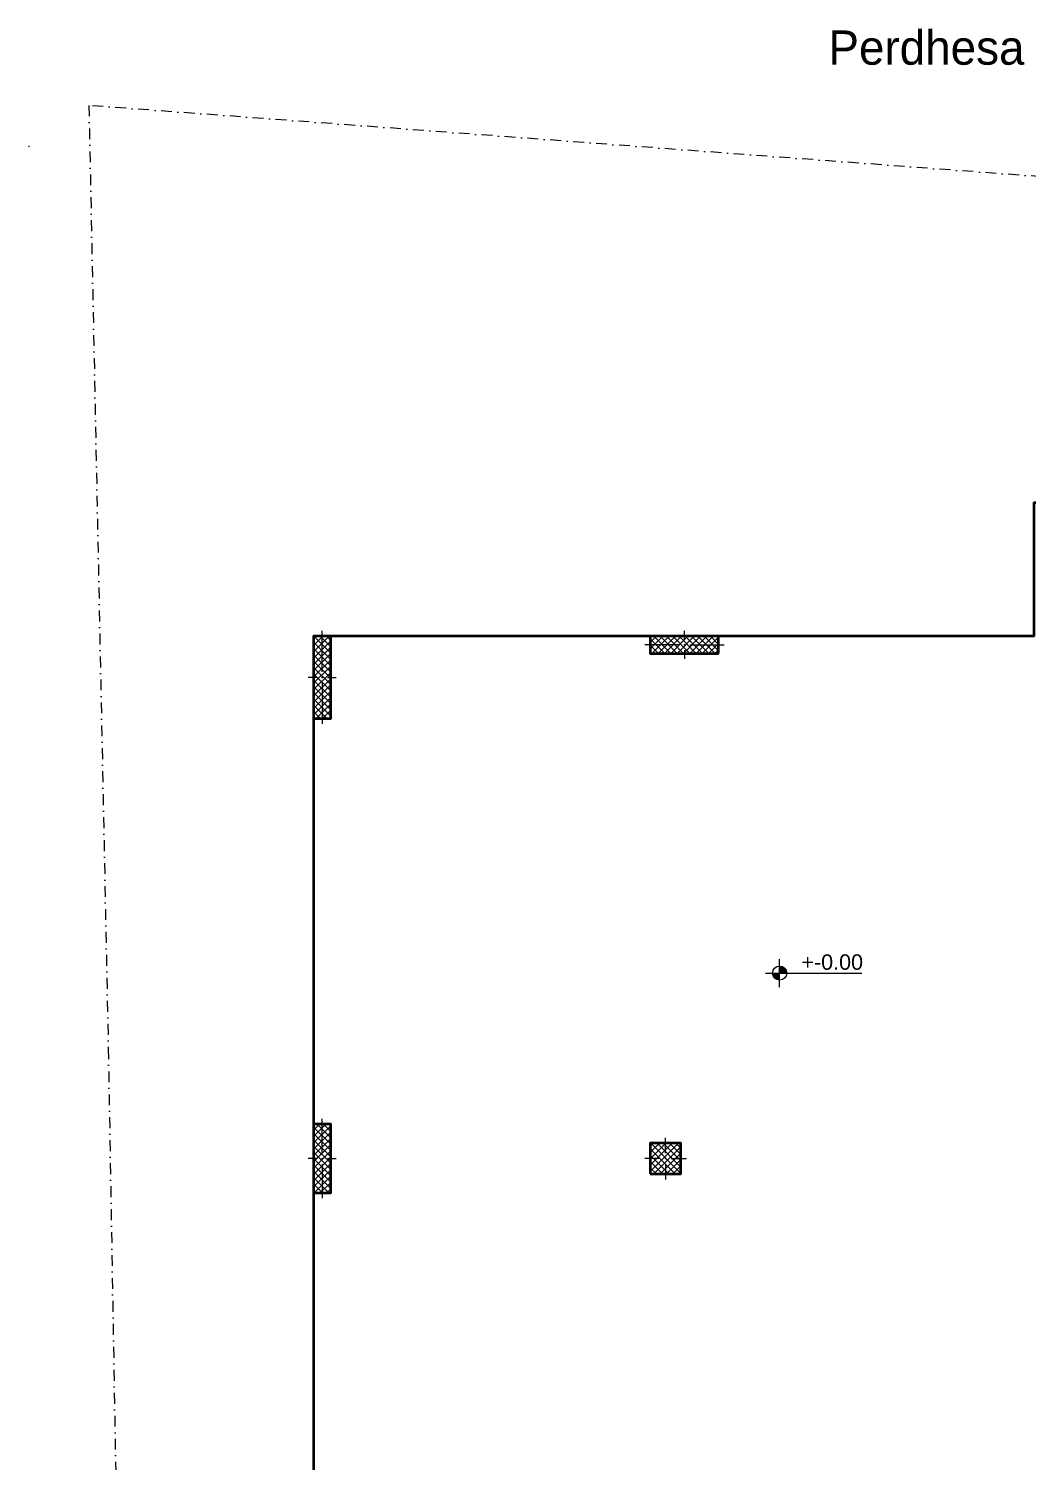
# Model space of a CAD drawing. Header units: millimetres. Extents: x -1862870 to -1833070, y -2748569 to -2679967.
# Drawn here: x -1862870 to -1848303, y -2700869 to -2679967 of the extents above; entities that cross this region are included whole.
import ezdxf

# ---------------------------------------------------------------- set-up
doc = ezdxf.new("R2010")
doc.units = ezdxf.units.MM
doc.header["$MEASUREMENT"] = 0
doc.linetypes.add('Dot & Dashed', pattern=[335.138881, 158.75, -88.194444, 0, -88.194437])
for name, color, linetype, lineweight in [('01. Tabela e dimensionimit_Pen_No__6', 5, 'Continuous', 35), ('0_Pen_No__20', 1, 'Continuous', 0), ('2D Drafting - General_Pen_No__101', 252, 'Continuous', 13), ('A - Muret_Pen_No__6', 5, 'Continuous', 35), ('A - Shtyllat_Pen_No__101', 252, 'Continuous', 13), ('A - Shtyllat_Pen_No__22', 8, 'Continuous', 35)]:
    doc.layers.add(name, color=color, linetype=linetype, lineweight=lineweight)
doc.layers.add('0_Pen_No__61', color=7, linetype='Continuous', lineweight=20, true_color=0x6a6a6a)
doc.layers.add('A - Kuotat_Pen_No__176', color=7, linetype='Continuous', lineweight=15, true_color=0x93a0c6)
doc.layers.add('A - Kuotat', color=7, linetype='Continuous')
doc.layers.add('A - Shtyllat', color=7, linetype='Continuous')
doc.styles.add('GENERATED_STYLE_1', font='')
doc.styles.add('GENERATED_STYLE_2', font='')
doc.styles.get('GENERATED_STYLE_1').set_extended_font_data('Century Gothic')
doc.styles.get('GENERATED_STYLE_2').set_extended_font_data('Arial')
pattern_1 = [(45, (-3432101.99, -2046631.03), (-45.961939, 45.961939), []), (135, (-3432101.99, -2046631.03), (45.961939, 45.961939), [])]

# ---------------------------------------------------------------- blocks, each defined once
blk = doc.blocks.new('Column_9', base_point=(-1853571, -2696463))
at = {"layer": 'A - Shtyllat_Pen_No__101', "linetype": 'Continuous', "lineweight": 13}
h = blk.add_hatch(dxfattribs=at)
h.set_pattern_fill('Concrete_Block', color=252, style=0, pattern_type=2)
h.set_pattern_definition(pattern_1)
h.paths.add_polyline_path([(-1853796, -2696688), (-1853346, -2696688), (-1853346, -2696238), (-1853796, -2696238)])
at = {"layer": 'A - Shtyllat_Pen_No__101', "color": 252, "linetype": 'Continuous', "lineweight": 13}
for p, q in [((-1853571, -2696383), (-1853571, -2696158)), ((-1853651, -2696463), (-1853876, -2696463)), ((-1853491, -2696463), (-1853266, -2696463)), ((-1853571, -2696543), (-1853571, -2696768))]:
    blk.add_line(p, q, dxfattribs=at)
blk.add_point((-1853571, -2696463), dxfattribs=at)
at = {"layer": 'A - Shtyllat_Pen_No__22', "color": 8, "linetype": 'Continuous', "lineweight": 35, "flags": 128}
blk.add_lwpolyline([(-1853796, -2696688), (-1853346, -2696688), (-1853346, -2696238), (-1853796, -2696238)], close=True, dxfattribs=at)
blk = doc.blocks.new('Column_10', base_point=(-1853296, -2688963))
at = {"layer": 'A - Shtyllat_Pen_No__101', "linetype": 'Continuous', "lineweight": 13}
h = blk.add_hatch(dxfattribs=at)
h.set_pattern_fill('Concrete_Block', color=252, style=0, pattern_type=2)
h.set_pattern_definition(pattern_1)
h.paths.add_polyline_path([(-1852796, -2689088), (-1852796, -2688838), (-1853796, -2688838), (-1853796, -2689088)])
at = {"layer": 'A - Shtyllat_Pen_No__101', "color": 252, "linetype": 'Continuous', "lineweight": 13}
for p, q in [((-1853296, -2688883), (-1853296, -2688758)), ((-1853376, -2688963), (-1853876, -2688963)), ((-1853216, -2688963), (-1852716, -2688963)), ((-1853296, -2689043), (-1853296, -2689168))]:
    blk.add_line(p, q, dxfattribs=at)
blk.add_point((-1853296, -2688963), dxfattribs=at)
at = {"layer": 'A - Shtyllat_Pen_No__22', "color": 8, "linetype": 'Continuous', "lineweight": 35, "flags": 128}
blk.add_lwpolyline([(-1852796, -2689088), (-1852796, -2688838), (-1853796, -2688838), (-1853796, -2689088)], close=True, dxfattribs=at)
blk = doc.blocks.new('Column_17', base_point=(-1858585, -2689438))
at = {"layer": 'A - Shtyllat_Pen_No__101', "linetype": 'Continuous', "lineweight": 13}
h = blk.add_hatch(dxfattribs=at)
h.set_pattern_fill('Concrete_Block', color=252, style=0, pattern_type=2)
h.set_pattern_definition(pattern_1)
h.paths.add_polyline_path([(-1858710, -2690038), (-1858460, -2690038), (-1858460, -2688838), (-1858710, -2688838)])
at = {"layer": 'A - Shtyllat_Pen_No__101', "color": 252, "linetype": 'Continuous', "lineweight": 13}
for p, q in [((-1858585, -2689358), (-1858585, -2688758)), ((-1858665, -2689438), (-1858790, -2689438)), ((-1858585, -2689518), (-1858585, -2690118)), ((-1858505, -2689438), (-1858380, -2689438))]:
    blk.add_line(p, q, dxfattribs=at)
blk.add_point((-1858585, -2689438), dxfattribs=at)
at = {"layer": 'A - Shtyllat_Pen_No__22', "color": 8, "linetype": 'Continuous', "lineweight": 35, "flags": 128}
blk.add_lwpolyline([(-1858710, -2690038), (-1858460, -2690038), (-1858460, -2688838), (-1858710, -2688838)], close=True, dxfattribs=at)
blk = doc.blocks.new('Column_18', base_point=(-1858585, -2696463))
at = {"layer": 'A - Shtyllat_Pen_No__101', "linetype": 'Continuous', "lineweight": 13}
h = blk.add_hatch(dxfattribs=at)
h.set_pattern_fill('Concrete_Block', color=252, style=0, pattern_type=2)
h.set_pattern_definition(pattern_1)
h.paths.add_polyline_path([(-1858710, -2696963), (-1858460, -2696963), (-1858460, -2695963), (-1858710, -2695963)])
at = {"layer": 'A - Shtyllat_Pen_No__101', "color": 252, "linetype": 'Continuous', "lineweight": 13}
for p, q in [((-1858585, -2696383), (-1858585, -2695883)), ((-1858665, -2696463), (-1858790, -2696463)), ((-1858505, -2696463), (-1858380, -2696463)), ((-1858585, -2696543), (-1858585, -2697043))]:
    blk.add_line(p, q, dxfattribs=at)
blk.add_point((-1858585, -2696463), dxfattribs=at)
at = {"layer": 'A - Shtyllat_Pen_No__22', "color": 8, "linetype": 'Continuous', "lineweight": 35, "flags": 128}
blk.add_lwpolyline([(-1858710, -2696963), (-1858460, -2696963), (-1858460, -2695963), (-1858710, -2695963)], close=True, dxfattribs=at)
blk = doc.blocks.new('Column_31', base_point=(-1853571, -2696463))
at = {"layer": 'A - Shtyllat_Pen_No__101', "linetype": 'Continuous', "lineweight": 13}
h = blk.add_hatch(dxfattribs=at)
h.set_pattern_fill('Concrete_Block', color=252, style=0, pattern_type=2)
h.set_pattern_definition(pattern_1)
h.paths.add_polyline_path([(-1853796, -2696688), (-1853346, -2696688), (-1853346, -2696238), (-1853796, -2696238)])
at = {"layer": 'A - Shtyllat_Pen_No__101', "color": 252, "linetype": 'Continuous', "lineweight": 13}
for p, q in [((-1853571, -2696383), (-1853571, -2696158)), ((-1853651, -2696463), (-1853876, -2696463)), ((-1853491, -2696463), (-1853266, -2696463)), ((-1853571, -2696543), (-1853571, -2696768))]:
    blk.add_line(p, q, dxfattribs=at)
blk.add_point((-1853571, -2696463), dxfattribs=at)
at = {"layer": 'A - Shtyllat_Pen_No__22', "color": 8, "linetype": 'Continuous', "lineweight": 35, "flags": 128}
blk.add_lwpolyline([(-1853796, -2696688), (-1853346, -2696688), (-1853346, -2696238), (-1853796, -2696238)], close=True, dxfattribs=at)
blk = doc.blocks.new('Column_33', base_point=(-1858585, -2696463))
at = {"layer": 'A - Shtyllat_Pen_No__101', "linetype": 'Continuous', "lineweight": 13}
h = blk.add_hatch(dxfattribs=at)
h.set_pattern_fill('Concrete_Block', color=252, style=0, pattern_type=2)
h.set_pattern_definition(pattern_1)
h.paths.add_polyline_path([(-1858710, -2696963), (-1858460, -2696963), (-1858460, -2695963), (-1858710, -2695963)])
at = {"layer": 'A - Shtyllat_Pen_No__101', "color": 252, "linetype": 'Continuous', "lineweight": 13}
for p, q in [((-1858585, -2696383), (-1858585, -2695883)), ((-1858665, -2696463), (-1858790, -2696463)), ((-1858505, -2696463), (-1858380, -2696463)), ((-1858585, -2696543), (-1858585, -2697043))]:
    blk.add_line(p, q, dxfattribs=at)
blk.add_point((-1858585, -2696463), dxfattribs=at)
at = {"layer": 'A - Shtyllat_Pen_No__22', "color": 8, "linetype": 'Continuous', "lineweight": 35, "flags": 128}
blk.add_lwpolyline([(-1858710, -2696963), (-1858460, -2696963), (-1858460, -2695963), (-1858710, -2695963)], close=True, dxfattribs=at)
blk = doc.blocks.new('Column_42', base_point=(-1858585, -2689438))
at = {"layer": 'A - Shtyllat_Pen_No__101', "linetype": 'Continuous', "lineweight": 13}
h = blk.add_hatch(dxfattribs=at)
h.set_pattern_fill('Concrete_Block', color=252, style=0, pattern_type=2)
h.set_pattern_definition(pattern_1)
h.paths.add_polyline_path([(-1858710, -2690038), (-1858460, -2690038), (-1858460, -2688838), (-1858710, -2688838)])
at = {"layer": 'A - Shtyllat_Pen_No__101', "color": 252, "linetype": 'Continuous', "lineweight": 13}
for p, q in [((-1858585, -2689358), (-1858585, -2688758)), ((-1858665, -2689438), (-1858790, -2689438)), ((-1858585, -2689518), (-1858585, -2690118)), ((-1858505, -2689438), (-1858380, -2689438))]:
    blk.add_line(p, q, dxfattribs=at)
blk.add_point((-1858585, -2689438), dxfattribs=at)
at = {"layer": 'A - Shtyllat_Pen_No__22', "color": 8, "linetype": 'Continuous', "lineweight": 35, "flags": 128}
blk.add_lwpolyline([(-1858710, -2690038), (-1858460, -2690038), (-1858460, -2688838), (-1858710, -2688838)], close=True, dxfattribs=at)
blk = doc.blocks.new('Column_54', base_point=(-1853571, -2696463))
at = {"layer": 'A - Shtyllat_Pen_No__101', "linetype": 'Continuous', "lineweight": 13}
h = blk.add_hatch(dxfattribs=at)
h.set_pattern_fill('Concrete_Block', color=252, style=0, pattern_type=2)
h.set_pattern_definition(pattern_1)
h.paths.add_polyline_path([(-1853796, -2696688), (-1853346, -2696688), (-1853346, -2696238), (-1853796, -2696238)])
at = {"layer": 'A - Shtyllat_Pen_No__101', "color": 252, "linetype": 'Continuous', "lineweight": 13}
for p, q in [((-1853571, -2696383), (-1853571, -2696158)), ((-1853651, -2696463), (-1853876, -2696463)), ((-1853491, -2696463), (-1853266, -2696463)), ((-1853571, -2696543), (-1853571, -2696768))]:
    blk.add_line(p, q, dxfattribs=at)
blk.add_point((-1853571, -2696463), dxfattribs=at)
at = {"layer": 'A - Shtyllat_Pen_No__22', "color": 8, "linetype": 'Continuous', "lineweight": 35, "flags": 128}
blk.add_lwpolyline([(-1853796, -2696688), (-1853346, -2696688), (-1853346, -2696238), (-1853796, -2696238)], close=True, dxfattribs=at)
blk = doc.blocks.new('Column_55', base_point=(-1853296, -2688963))
at = {"layer": 'A - Shtyllat_Pen_No__101', "linetype": 'Continuous', "lineweight": 13}
h = blk.add_hatch(dxfattribs=at)
h.set_pattern_fill('Concrete_Block', color=252, style=0, pattern_type=2)
h.set_pattern_definition(pattern_1)
h.paths.add_polyline_path([(-1852796, -2689088), (-1852796, -2688838), (-1853796, -2688838), (-1853796, -2689088)])
at = {"layer": 'A - Shtyllat_Pen_No__101', "color": 252, "linetype": 'Continuous', "lineweight": 13}
for p, q in [((-1853296, -2688883), (-1853296, -2688758)), ((-1853376, -2688963), (-1853876, -2688963)), ((-1853216, -2688963), (-1852716, -2688963)), ((-1853296, -2689043), (-1853296, -2689168))]:
    blk.add_line(p, q, dxfattribs=at)
blk.add_point((-1853296, -2688963), dxfattribs=at)
at = {"layer": 'A - Shtyllat_Pen_No__22', "color": 8, "linetype": 'Continuous', "lineweight": 35, "flags": 128}
blk.add_lwpolyline([(-1852796, -2689088), (-1852796, -2688838), (-1853796, -2688838), (-1853796, -2689088)], close=True, dxfattribs=at)
blk = doc.blocks.new('Column_64', base_point=(-1858585, -2689438))
at = {"layer": 'A - Shtyllat_Pen_No__101', "linetype": 'Continuous', "lineweight": 13}
h = blk.add_hatch(dxfattribs=at)
h.set_pattern_fill('Concrete_Block', color=252, style=0, pattern_type=2)
h.set_pattern_definition(pattern_1)
h.paths.add_polyline_path([(-1858710, -2690038), (-1858460, -2690038), (-1858460, -2688838), (-1858710, -2688838)])
at = {"layer": 'A - Shtyllat_Pen_No__101', "color": 252, "linetype": 'Continuous', "lineweight": 13}
for p, q in [((-1858585, -2689358), (-1858585, -2688758)), ((-1858665, -2689438), (-1858790, -2689438)), ((-1858585, -2689518), (-1858585, -2690118)), ((-1858505, -2689438), (-1858380, -2689438))]:
    blk.add_line(p, q, dxfattribs=at)
blk.add_point((-1858585, -2689438), dxfattribs=at)
at = {"layer": 'A - Shtyllat_Pen_No__22', "color": 8, "linetype": 'Continuous', "lineweight": 35, "flags": 128}
blk.add_lwpolyline([(-1858710, -2690038), (-1858460, -2690038), (-1858460, -2688838), (-1858710, -2688838)], close=True, dxfattribs=at)
blk = doc.blocks.new('Column_65', base_point=(-1858585, -2696463))
at = {"layer": 'A - Shtyllat_Pen_No__101', "linetype": 'Continuous', "lineweight": 13}
h = blk.add_hatch(dxfattribs=at)
h.set_pattern_fill('Concrete_Block', color=252, style=0, pattern_type=2)
h.set_pattern_definition(pattern_1)
h.paths.add_polyline_path([(-1858710, -2696963), (-1858460, -2696963), (-1858460, -2695963), (-1858710, -2695963)])
at = {"layer": 'A - Shtyllat_Pen_No__101', "color": 252, "linetype": 'Continuous', "lineweight": 13}
for p, q in [((-1858585, -2696383), (-1858585, -2695883)), ((-1858665, -2696463), (-1858790, -2696463)), ((-1858505, -2696463), (-1858380, -2696463)), ((-1858585, -2696543), (-1858585, -2697043))]:
    blk.add_line(p, q, dxfattribs=at)
blk.add_point((-1858585, -2696463), dxfattribs=at)
at = {"layer": 'A - Shtyllat_Pen_No__22', "color": 8, "linetype": 'Continuous', "lineweight": 35, "flags": 128}
blk.add_lwpolyline([(-1858710, -2696963), (-1858460, -2696963), (-1858460, -2695963), (-1858710, -2695963)], close=True, dxfattribs=at)
blk = doc.blocks.new('Column_79', base_point=(-1853571, -2696463))
at = {"layer": 'A - Shtyllat_Pen_No__101', "linetype": 'Continuous', "lineweight": 13}
h = blk.add_hatch(dxfattribs=at)
h.set_pattern_fill('Concrete_Block', color=252, style=0, pattern_type=2)
h.set_pattern_definition(pattern_1)
h.paths.add_polyline_path([(-1853796, -2696688), (-1853346, -2696688), (-1853346, -2696238), (-1853796, -2696238)])
at = {"layer": 'A - Shtyllat_Pen_No__101', "color": 252, "linetype": 'Continuous', "lineweight": 13}
for p, q in [((-1853571, -2696383), (-1853571, -2696158)), ((-1853651, -2696463), (-1853876, -2696463)), ((-1853491, -2696463), (-1853266, -2696463)), ((-1853571, -2696543), (-1853571, -2696768))]:
    blk.add_line(p, q, dxfattribs=at)
blk.add_point((-1853571, -2696463), dxfattribs=at)
at = {"layer": 'A - Shtyllat_Pen_No__22', "color": 8, "linetype": 'Continuous', "lineweight": 35, "flags": 128}
blk.add_lwpolyline([(-1853796, -2696688), (-1853346, -2696688), (-1853346, -2696238), (-1853796, -2696238)], close=True, dxfattribs=at)
blk = doc.blocks.new('Column_81', base_point=(-1858585, -2696463))
at = {"layer": 'A - Shtyllat_Pen_No__101', "linetype": 'Continuous', "lineweight": 13}
h = blk.add_hatch(dxfattribs=at)
h.set_pattern_fill('Concrete_Block', color=252, style=0, pattern_type=2)
h.set_pattern_definition(pattern_1)
h.paths.add_polyline_path([(-1858710, -2696963), (-1858460, -2696963), (-1858460, -2695963), (-1858710, -2695963)])
at = {"layer": 'A - Shtyllat_Pen_No__101', "color": 252, "linetype": 'Continuous', "lineweight": 13}
for p, q in [((-1858585, -2696383), (-1858585, -2695883)), ((-1858665, -2696463), (-1858790, -2696463)), ((-1858505, -2696463), (-1858380, -2696463)), ((-1858585, -2696543), (-1858585, -2697043))]:
    blk.add_line(p, q, dxfattribs=at)
blk.add_point((-1858585, -2696463), dxfattribs=at)
at = {"layer": 'A - Shtyllat_Pen_No__22', "color": 8, "linetype": 'Continuous', "lineweight": 35, "flags": 128}
blk.add_lwpolyline([(-1858710, -2696963), (-1858460, -2696963), (-1858460, -2695963), (-1858710, -2695963)], close=True, dxfattribs=at)
blk = doc.blocks.new('Column_90', base_point=(-1858585, -2689438))
at = {"layer": 'A - Shtyllat_Pen_No__101', "linetype": 'Continuous', "lineweight": 13}
h = blk.add_hatch(dxfattribs=at)
h.set_pattern_fill('Concrete_Block', color=252, style=0, pattern_type=2)
h.set_pattern_definition(pattern_1)
h.paths.add_polyline_path([(-1858710, -2690038), (-1858460, -2690038), (-1858460, -2688838), (-1858710, -2688838)])
at = {"layer": 'A - Shtyllat_Pen_No__101', "color": 252, "linetype": 'Continuous', "lineweight": 13}
for p, q in [((-1858585, -2689358), (-1858585, -2688758)), ((-1858665, -2689438), (-1858790, -2689438)), ((-1858585, -2689518), (-1858585, -2690118)), ((-1858505, -2689438), (-1858380, -2689438))]:
    blk.add_line(p, q, dxfattribs=at)
blk.add_point((-1858585, -2689438), dxfattribs=at)
at = {"layer": 'A - Shtyllat_Pen_No__22', "color": 8, "linetype": 'Continuous', "lineweight": 35, "flags": 128}
blk.add_lwpolyline([(-1858710, -2690038), (-1858460, -2690038), (-1858460, -2688838), (-1858710, -2688838)], close=True, dxfattribs=at)
blk = doc.blocks.new('Column_98', base_point=(-1853571, -2696463))
at = {"layer": 'A - Shtyllat_Pen_No__101', "linetype": 'Continuous', "lineweight": 13}
h = blk.add_hatch(dxfattribs=at)
h.set_pattern_fill('Concrete_Block', color=252, style=0, pattern_type=2)
h.set_pattern_definition(pattern_1)
h.paths.add_polyline_path([(-1853796, -2696688), (-1853346, -2696688), (-1853346, -2696238), (-1853796, -2696238)])
at = {"layer": 'A - Shtyllat_Pen_No__101', "color": 252, "linetype": 'Continuous', "lineweight": 13}
for p, q in [((-1853571, -2696383), (-1853571, -2696158)), ((-1853651, -2696463), (-1853876, -2696463)), ((-1853491, -2696463), (-1853266, -2696463)), ((-1853571, -2696543), (-1853571, -2696768))]:
    blk.add_line(p, q, dxfattribs=at)
blk.add_point((-1853571, -2696463), dxfattribs=at)
at = {"layer": 'A - Shtyllat_Pen_No__22', "color": 8, "linetype": 'Continuous', "lineweight": 35, "flags": 128}
blk.add_lwpolyline([(-1853796, -2696688), (-1853346, -2696688), (-1853346, -2696238), (-1853796, -2696238)], close=True, dxfattribs=at)
blk = doc.blocks.new('Column_99', base_point=(-1853296, -2688963))
at = {"layer": 'A - Shtyllat_Pen_No__101', "linetype": 'Continuous', "lineweight": 13}
h = blk.add_hatch(dxfattribs=at)
h.set_pattern_fill('Concrete_Block', color=252, style=0, pattern_type=2)
h.set_pattern_definition(pattern_1)
h.paths.add_polyline_path([(-1852796, -2689088), (-1852796, -2688838), (-1853796, -2688838), (-1853796, -2689088)])
at = {"layer": 'A - Shtyllat_Pen_No__101', "color": 252, "linetype": 'Continuous', "lineweight": 13}
for p, q in [((-1853296, -2688883), (-1853296, -2688758)), ((-1853376, -2688963), (-1853876, -2688963)), ((-1853216, -2688963), (-1852716, -2688963)), ((-1853296, -2689043), (-1853296, -2689168))]:
    blk.add_line(p, q, dxfattribs=at)
blk.add_point((-1853296, -2688963), dxfattribs=at)
at = {"layer": 'A - Shtyllat_Pen_No__22', "color": 8, "linetype": 'Continuous', "lineweight": 35, "flags": 128}
blk.add_lwpolyline([(-1852796, -2689088), (-1852796, -2688838), (-1853796, -2688838), (-1853796, -2689088)], close=True, dxfattribs=at)
blk = doc.blocks.new('Column_108', base_point=(-1858585, -2689438))
at = {"layer": 'A - Shtyllat_Pen_No__101', "linetype": 'Continuous', "lineweight": 13}
h = blk.add_hatch(dxfattribs=at)
h.set_pattern_fill('Concrete_Block', color=252, style=0, pattern_type=2)
h.set_pattern_definition(pattern_1)
h.paths.add_polyline_path([(-1858710, -2690038), (-1858460, -2690038), (-1858460, -2688838), (-1858710, -2688838)])
at = {"layer": 'A - Shtyllat_Pen_No__101', "color": 252, "linetype": 'Continuous', "lineweight": 13}
for p, q in [((-1858585, -2689358), (-1858585, -2688758)), ((-1858665, -2689438), (-1858790, -2689438)), ((-1858585, -2689518), (-1858585, -2690118)), ((-1858505, -2689438), (-1858380, -2689438))]:
    blk.add_line(p, q, dxfattribs=at)
blk.add_point((-1858585, -2689438), dxfattribs=at)
at = {"layer": 'A - Shtyllat_Pen_No__22', "color": 8, "linetype": 'Continuous', "lineweight": 35, "flags": 128}
blk.add_lwpolyline([(-1858710, -2690038), (-1858460, -2690038), (-1858460, -2688838), (-1858710, -2688838)], close=True, dxfattribs=at)
blk = doc.blocks.new('Column_109', base_point=(-1858585, -2696463))
at = {"layer": 'A - Shtyllat_Pen_No__101', "linetype": 'Continuous', "lineweight": 13}
h = blk.add_hatch(dxfattribs=at)
h.set_pattern_fill('Concrete_Block', color=252, style=0, pattern_type=2)
h.set_pattern_definition(pattern_1)
h.paths.add_polyline_path([(-1858710, -2696963), (-1858460, -2696963), (-1858460, -2695963), (-1858710, -2695963)])
at = {"layer": 'A - Shtyllat_Pen_No__101', "color": 252, "linetype": 'Continuous', "lineweight": 13}
for p, q in [((-1858585, -2696383), (-1858585, -2695883)), ((-1858665, -2696463), (-1858790, -2696463)), ((-1858505, -2696463), (-1858380, -2696463)), ((-1858585, -2696543), (-1858585, -2697043))]:
    blk.add_line(p, q, dxfattribs=at)
blk.add_point((-1858585, -2696463), dxfattribs=at)
at = {"layer": 'A - Shtyllat_Pen_No__22', "color": 8, "linetype": 'Continuous', "lineweight": 35, "flags": 128}
blk.add_lwpolyline([(-1858710, -2696963), (-1858460, -2696963), (-1858460, -2695963), (-1858710, -2695963)], close=True, dxfattribs=at)
blk = doc.blocks.new('Column_120', base_point=(-1853571, -2696463))
at = {"layer": 'A - Shtyllat_Pen_No__101', "linetype": 'Continuous', "lineweight": 13}
h = blk.add_hatch(dxfattribs=at)
h.set_pattern_fill('Concrete_Block', color=252, style=0, pattern_type=2)
h.set_pattern_definition(pattern_1)
h.paths.add_polyline_path([(-1853796, -2696688), (-1853346, -2696688), (-1853346, -2696238), (-1853796, -2696238)])
at = {"layer": 'A - Shtyllat_Pen_No__101', "color": 252, "linetype": 'Continuous', "lineweight": 13}
for p, q in [((-1853571, -2696383), (-1853571, -2696158)), ((-1853651, -2696463), (-1853876, -2696463)), ((-1853491, -2696463), (-1853266, -2696463)), ((-1853571, -2696543), (-1853571, -2696768))]:
    blk.add_line(p, q, dxfattribs=at)
blk.add_point((-1853571, -2696463), dxfattribs=at)
at = {"layer": 'A - Shtyllat_Pen_No__22', "color": 8, "linetype": 'Continuous', "lineweight": 35, "flags": 128}
blk.add_lwpolyline([(-1853796, -2696688), (-1853346, -2696688), (-1853346, -2696238), (-1853796, -2696238)], close=True, dxfattribs=at)
blk = doc.blocks.new('Column_122', base_point=(-1858585, -2696463))
at = {"layer": 'A - Shtyllat_Pen_No__101', "linetype": 'Continuous', "lineweight": 13}
h = blk.add_hatch(dxfattribs=at)
h.set_pattern_fill('Concrete_Block', color=252, style=0, pattern_type=2)
h.set_pattern_definition(pattern_1)
h.paths.add_polyline_path([(-1858710, -2696963), (-1858460, -2696963), (-1858460, -2695963), (-1858710, -2695963)])
at = {"layer": 'A - Shtyllat_Pen_No__101', "color": 252, "linetype": 'Continuous', "lineweight": 13}
for p, q in [((-1858585, -2696383), (-1858585, -2695883)), ((-1858665, -2696463), (-1858790, -2696463)), ((-1858505, -2696463), (-1858380, -2696463)), ((-1858585, -2696543), (-1858585, -2697043))]:
    blk.add_line(p, q, dxfattribs=at)
blk.add_point((-1858585, -2696463), dxfattribs=at)
at = {"layer": 'A - Shtyllat_Pen_No__22', "color": 8, "linetype": 'Continuous', "lineweight": 35, "flags": 128}
blk.add_lwpolyline([(-1858710, -2696963), (-1858460, -2696963), (-1858460, -2695963), (-1858710, -2695963)], close=True, dxfattribs=at)
blk = doc.blocks.new('Column_126', base_point=(-1858585, -2689438))
at = {"layer": 'A - Shtyllat_Pen_No__101', "linetype": 'Continuous', "lineweight": 13}
h = blk.add_hatch(dxfattribs=at)
h.set_pattern_fill('Concrete_Block', color=252, style=0, pattern_type=2)
h.set_pattern_definition(pattern_1)
h.paths.add_polyline_path([(-1858710, -2690038), (-1858460, -2690038), (-1858460, -2688838), (-1858710, -2688838)])
at = {"layer": 'A - Shtyllat_Pen_No__101', "color": 252, "linetype": 'Continuous', "lineweight": 13}
for p, q in [((-1858585, -2689358), (-1858585, -2688758)), ((-1858665, -2689438), (-1858790, -2689438)), ((-1858585, -2689518), (-1858585, -2690118)), ((-1858505, -2689438), (-1858380, -2689438))]:
    blk.add_line(p, q, dxfattribs=at)
blk.add_point((-1858585, -2689438), dxfattribs=at)
at = {"layer": 'A - Shtyllat_Pen_No__22', "color": 8, "linetype": 'Continuous', "lineweight": 35, "flags": 128}
blk.add_lwpolyline([(-1858710, -2690038), (-1858460, -2690038), (-1858460, -2688838), (-1858710, -2688838)], close=True, dxfattribs=at)
blk = doc.blocks.new('Level Dimension_2', base_point=(-1851906, -2693755))
at = {"layer": 'A - Kuotat_Pen_No__176', "linetype": 'Continuous', "lineweight": 15, "true_color": 0x93a0c6}
for points in [[(-1851906, -2693755), (-1852008, -2693755), (-1852001, -2693795), (-1851978, -2693828), (-1851945, -2693850), (-1851906, -2693858)], [(-1851906, -2693755), (-1851803, -2693755), (-1851811, -2693716), (-1851833, -2693683), (-1851866, -2693660), (-1851906, -2693653)]]:
    blk.add_hatch(color=253, dxfattribs=at).paths.add_polyline_path(points)
at = {"layer": 'A - Kuotat_Pen_No__176', "color": 253, "linetype": 'Continuous', "lineweight": 15, "true_color": 0x93a0c6}
for p, q in [((-1851906, -2693961), (-1851906, -2693550)), ((-1852111, -2693755), (-1850705, -2693755))]:
    blk.add_line(p, q, dxfattribs=at)
blk.add_circle((-1851906, -2693755), 103, dxfattribs=at)
at = {"layer": 'A - Kuotat_Pen_No__176', "color": 253, "lineweight": 15, "true_color": 0x93a0c6, "insert": (-1851588, -2693710), "char_height": 225, "attachment_point": 7, "style": 'GENERATED_STYLE_2'}
blk.add_mtext('\\A1;{\\pql;\\fArial|b0|i0|c0|p34;+-0.00}', dxfattribs=at)

msp = doc.modelspace()

# ---------------------------------------------------------------- linework, layer by layer
at = {"layer": '0_Pen_No__20', "color": 1, "linetype": 'Dot & Dashed', "lineweight": 0}
msp.add_lwpolyline([(-1859505, -2748569), (-1838046, -2745752), (-1838046, -2682881), (-1861990, -2681089), (-1861707, -2694855), (-1861255, -2720719), (-1860079, -2739444)], close=True, dxfattribs=at)
at = {"layer": '0_Pen_No__61', "color": 251, "linetype": 'Continuous', "lineweight": 20, "true_color": 0x6a6a6a}
for p, q in [((-1858710, -2688838), (-1848196, -2688838)), ((-1858710, -2717916), (-1858710, -2688838))]:
    msp.add_line(p, q, dxfattribs=at)
at = {"layer": '2D Drafting - General_Pen_No__101', "color": 252, "linetype": 'Continuous', "lineweight": 13}
msp.add_line((-1862858, -2681690), (-1862870, -2681689), dxfattribs=at)
at = {"layer": 'A - Muret_Pen_No__6', "color": 5, "linetype": 'Continuous', "lineweight": 35}
msp.add_lwpolyline([(-1839046, -2714761), (-1839046, -2686138), (-1846246, -2686138), (-1846246, -2686892), (-1848196, -2686888), (-1848196, -2688838), (-1858710, -2688838), (-1858710, -2714761)], dxfattribs=at)

# ---------------------------------------------------------------- block references
at = {"layer": 'A - Kuotat', "color": 253, "lineweight": 15, "true_color": 0x93a0c6}
msp.add_blockref('Level Dimension_2', (-1851906, -2693755), dxfattribs=at)
at = {"layer": 'A - Shtyllat', "color": 8, "lineweight": 35}
for name, p in [('Column_17', (-1858585, -2689438)), ('Column_42', (-1858585, -2689438)), ('Column_64', (-1858585, -2689438)), ('Column_90', (-1858585, -2689438)), ('Column_108', (-1858585, -2689438)), ('Column_126', (-1858585, -2689438)), ('Column_10', (-1853296, -2688963)), ('Column_55', (-1853296, -2688963)), ('Column_99', (-1853296, -2688963)), ('Column_18', (-1858585, -2696463)), ('Column_33', (-1858585, -2696463)), ('Column_65', (-1858585, -2696463)), ('Column_81', (-1858585, -2696463)), ('Column_109', (-1858585, -2696463)), ('Column_122', (-1858585, -2696463)), ('Column_9', (-1853571, -2696463)), ('Column_31', (-1853571, -2696463)), ('Column_54', (-1853571, -2696463)), ('Column_79', (-1853571, -2696463)), ('Column_98', (-1853571, -2696463)), ('Column_120', (-1853571, -2696463))]:
    msp.add_blockref(name, p, dxfattribs=at)

# ---------------------------------------------------------------- texts
at = {"layer": '01. Tabela e dimensionimit_Pen_No__6', "color": 5, "linetype": 'Continuous', "lineweight": 35, "insert": (-1851193, -2680501), "char_height": 500, "attachment_point": 7, "style": 'GENERATED_STYLE_1'}
msp.add_mtext('\\A1;{\\pql;\\fCentury Gothic|b0|i0|c0|p34;Perdhesa}', dxfattribs=at)

doc.saveas('drawing.dxf')
